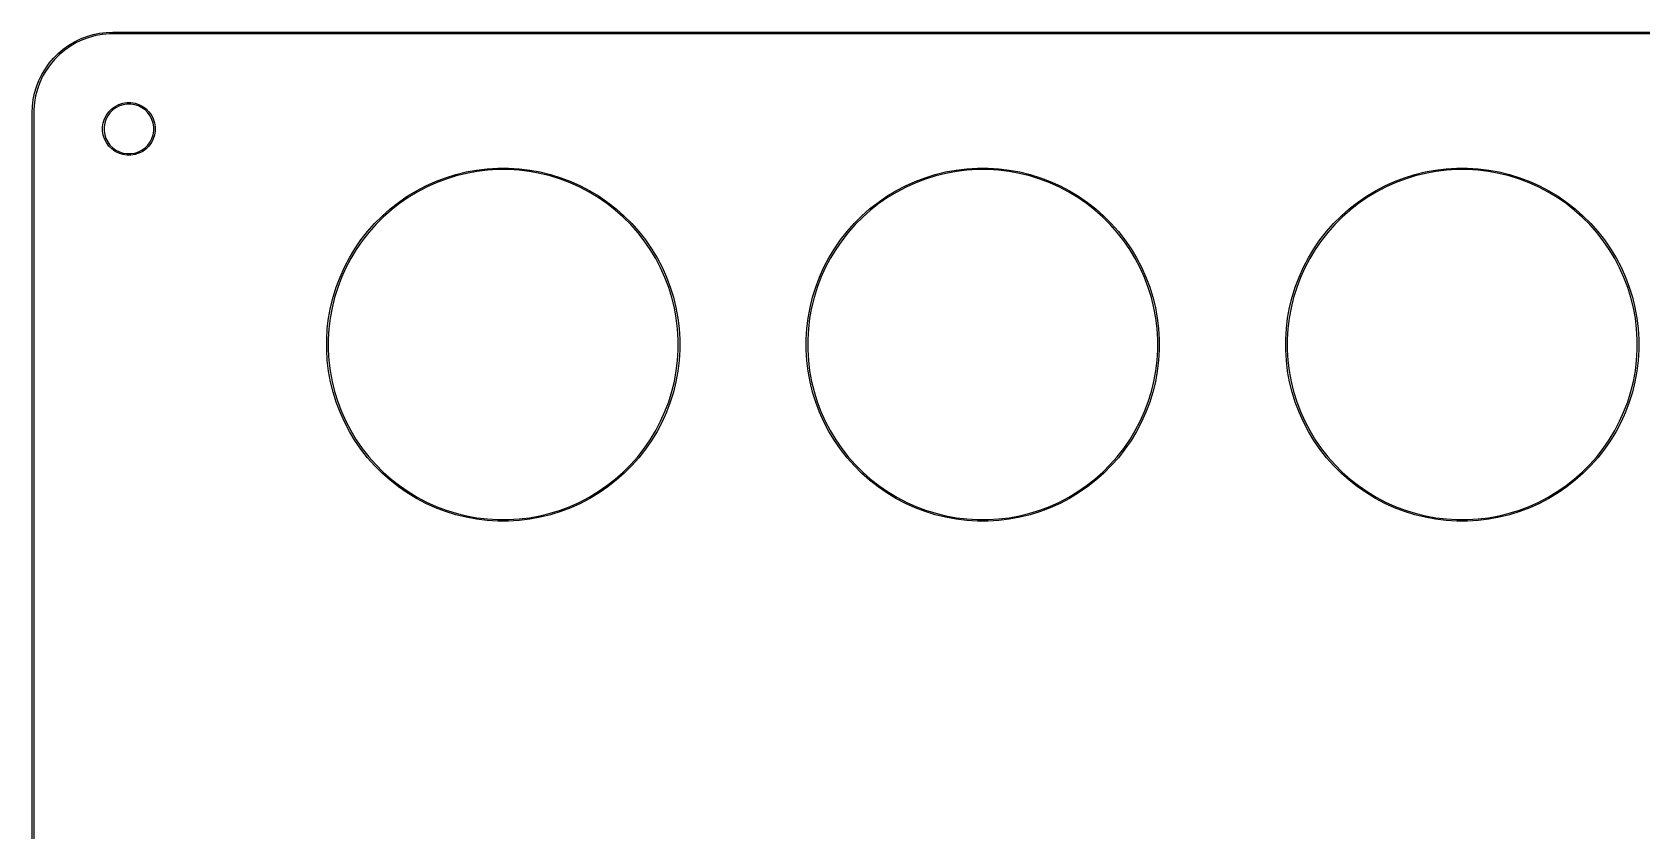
# Model space of a CAD drawing. Extents: x 50 to 347, y -240 to -30.
# Drawn here: x 49.9 to 150.7, y -79.9 to -29.9 of the extents above; entities that cross this region are included whole.
import ezdxf

# ---------------------------------------------------------------- set-up
doc = ezdxf.new("R2010")
doc.units = 0
doc.layers.add('BLACK', color=7, linetype='CONTINUOUS')

msp = doc.modelspace()

# ---------------------------------------------------------------- linework, layer by layer
at = {"layer": 'BLACK', "linetype": 'CONTINUOUS'}
for p, q in [((53.360268, -30.223623), (53.760298, -30.104529)), ((53.927603, -30.162731), (53.510088, -30.274603)), ((53.760298, -30.104529), (54.168797, -30.018875)), ((54.35328, -30.087672), (53.927603, -30.162731)), ((54.168797, -30.018875), (54.582974, -29.967248)), ((54.783878, -30.05), (54.35328, -30.087672)), ((54.582974, -29.967248), (55, -29.95)), ((55, -30.05), (54.783878, -30.05)), ((55, -29.95), (342, -29.95)), ((342, -30.05), (55, -30.05)), ((51.579728, -31.284594), (51.898226, -31.01484)), ((51.98376, -31.06916), (51.652642, -31.347)), ((51.898226, -31.01484), (52.237912, -30.772309)), ((52.337833, -30.821235), (51.98376, -31.06916)), ((52.237912, -30.772309), (52.596466, -30.558658)), ((52.712167, -30.605113), (52.337833, -30.821235)), ((52.596466, -30.558658), (52.971438, -30.375345)), ((53.103912, -30.422439), (52.712167, -30.605113)), ((52.971438, -30.375345), (53.360268, -30.223623)), ((53.510088, -30.274603), (53.103912, -30.422439)), ((50.772309, -32.237912), (51.01484, -31.898226)), ((51.06916, -31.98376), (50.821235, -32.337833)), ((51.01484, -31.898226), (51.284594, -31.579728)), ((51.347, -31.652642), (51.06916, -31.98376)), ((51.284594, -31.579728), (51.579728, -31.284594)), ((51.652642, -31.347), (51.347, -31.652642)), ((50.223623, -33.360268), (50.375345, -32.971438)), ((50.422439, -33.103912), (50.274603, -33.510088)), ((50.375345, -32.971438), (50.558658, -32.596466)), ((50.605113, -32.712167), (50.422439, -33.103912)), ((50.558658, -32.596466), (50.772309, -32.237912)), ((50.821235, -32.337833), (50.605113, -32.712167)), ((49.967248, -34.582974), (50.018875, -34.168797)), ((50.018875, -34.168797), (50.104529, -33.760298)), ((50.162731, -33.927603), (50.087672, -34.35328)), ((50.104529, -33.760298), (50.223623, -33.360268)), ((50.274603, -33.510088), (50.162731, -33.927603)), ((49.95, -35), (49.967248, -34.582974)), ((49.95, -235), (49.95, -35)), ((50.087672, -34.35328), (50.05, -34.783878)), ((50.05, -34.783878), (50.05, -35)), ((50.05, -35), (50.05, -235)), ((54.475599, -35.368572), (54.593144, -35.137877)), ((54.674321, -35.187623), (54.563559, -35.405006)), ((54.593144, -35.137877), (54.74533, -34.928411)), ((54.817726, -34.990243), (54.674321, -35.187623)), ((54.74533, -34.928411), (54.928411, -34.74533)), ((54.990243, -34.817726), (54.817726, -34.990243)), ((54.928411, -34.74533), (55.137877, -34.593144)), ((55.187623, -34.674321), (54.990243, -34.817726)), ((55.137877, -34.593144), (55.368572, -34.475599)), ((55.405006, -34.563559), (55.187623, -34.674321)), ((55.368572, -34.475599), (55.614815, -34.39559)), ((55.637041, -34.488166), (55.405006, -34.563559)), ((55.614815, -34.39559), (55.870542, -34.355086)), ((55.878012, -34.45), (55.637041, -34.488166)), ((55.870542, -34.355086), (56.129458, -34.355086)), ((56.121988, -34.45), (55.878012, -34.45)), ((56.362959, -34.488166), (56.121988, -34.45)), ((56.129458, -34.355086), (56.385185, -34.39559)), ((56.594994, -34.563559), (56.362959, -34.488166)), ((56.385185, -34.39559), (56.631428, -34.475599)), ((56.812377, -34.674321), (56.594994, -34.563559)), ((56.631428, -34.475599), (56.862123, -34.593144)), ((57.009757, -34.817726), (56.812377, -34.674321)), ((56.862123, -34.593144), (57.071589, -34.74533)), ((57.182274, -34.990243), (57.009757, -34.817726)), ((57.071589, -34.74533), (57.25467, -34.928411)), ((57.325679, -35.187623), (57.182274, -34.990243)), ((57.25467, -34.928411), (57.406856, -35.137877)), ((57.436441, -35.405006), (57.325679, -35.187623)), ((57.406856, -35.137877), (57.524401, -35.368572)), ((54.355086, -35.870542), (54.39559, -35.614815)), ((54.355086, -35.878012), (54.355086, -35.870542)), ((54.355086, -36.129458), (54.355086, -35.878012)), ((54.39559, -36.385185), (54.355086, -36.129458)), ((54.39559, -35.614815), (54.475599, -35.368572)), ((54.488166, -35.637041), (54.45, -35.878012)), ((54.45, -35.878012), (54.45, -36.121988)), ((54.45, -36.121988), (54.488166, -36.362959)), ((54.563559, -35.405006), (54.488166, -35.637041)), ((57.511834, -35.637041), (57.436441, -35.405006)), ((57.55, -35.878012), (57.511834, -35.637041)), ((57.511834, -36.362959), (57.55, -36.121988)), ((57.524401, -35.368572), (57.60441, -35.614815)), ((57.55, -36.121988), (57.55, -35.878012)), ((57.60441, -35.614815), (57.644914, -35.870542)), ((57.644914, -36.129458), (57.60441, -36.385185)), ((57.644914, -35.870542), (57.644914, -36.129458)), ((54.475599, -36.631428), (54.39559, -36.385185)), ((54.593144, -36.862123), (54.475599, -36.631428)), ((54.488166, -36.362959), (54.563559, -36.594994)), ((54.563559, -36.594994), (54.674321, -36.812377)), ((54.74533, -37.071589), (54.593144, -36.862123)), ((54.674321, -36.812377), (54.817726, -37.009757)), ((54.928411, -37.25467), (54.74533, -37.071589)), ((54.817726, -37.009757), (54.990243, -37.182274)), ((55.137877, -37.406856), (54.928411, -37.25467)), ((54.990243, -37.182274), (55.187623, -37.325679)), ((56.812377, -37.325679), (57.009757, -37.182274)), ((57.071589, -37.25467), (56.862123, -37.406856)), ((57.009757, -37.182274), (57.182274, -37.009757)), ((57.25467, -37.071589), (57.071589, -37.25467)), ((57.182274, -37.009757), (57.325679, -36.812377)), ((57.406856, -36.862123), (57.25467, -37.071589)), ((57.325679, -36.812377), (57.436441, -36.594994)), ((57.524401, -36.631428), (57.406856, -36.862123)), ((57.436441, -36.594994), (57.511834, -36.362959)), ((57.60441, -36.385185), (57.524401, -36.631428)), ((55.368572, -37.524401), (55.137877, -37.406856)), ((55.187623, -37.325679), (55.405006, -37.436441)), ((55.614815, -37.60441), (55.368572, -37.524401)), ((55.405006, -37.436441), (55.637041, -37.511834)), ((55.870542, -37.644914), (55.614815, -37.60441)), ((55.637041, -37.511834), (55.878012, -37.55)), ((56.129458, -37.644914), (55.870542, -37.644914)), ((55.878012, -37.55), (56.121988, -37.55)), ((56.121988, -37.55), (56.362959, -37.511834)), ((56.385185, -37.60441), (56.129458, -37.644914)), ((56.362959, -37.511834), (56.594994, -37.436441)), ((56.631428, -37.524401), (56.385185, -37.60441)), ((56.594994, -37.436441), (56.812377, -37.325679)), ((56.862123, -37.406856), (56.631428, -37.524401)), ((75.190814, -39.290597), (75.814925, -39.053903)), ((75.845915, -39.143708), (75.22717, -39.378368)), ((75.814925, -39.053903), (76.452189, -38.855324)), ((76.4777, -38.946836), (75.845915, -39.143708)), ((76.452189, -38.855324), (77.10028, -38.695584)), ((77.120219, -38.78847), (76.4777, -38.946836)), ((77.10028, -38.695584), (77.756833, -38.575266)), ((77.771128, -38.669186), (77.120219, -38.78847)), ((77.756833, -38.575266), (78.419453, -38.494809)), ((78.428051, -38.589421), (77.771128, -38.669186)), ((78.419453, -38.494809), (79.085723, -38.454507)), ((79.088592, -38.549466), (78.428051, -38.589421)), ((79.085723, -38.454507), (79.753209, -38.454507)), ((79.75034, -38.549466), (79.088592, -38.549466)), ((80.410881, -38.589421), (79.75034, -38.549466)), ((79.753209, -38.454507), (80.419479, -38.494809)), ((81.067804, -38.669186), (80.410881, -38.589421)), ((80.419479, -38.494809), (81.082099, -38.575266)), ((81.718713, -38.78847), (81.067804, -38.669186)), ((81.082099, -38.575266), (81.738652, -38.695584)), ((82.361232, -38.946836), (81.718713, -38.78847)), ((81.738652, -38.695584), (82.386743, -38.855324)), ((82.993017, -39.143708), (82.361232, -38.946836)), ((82.386743, -38.855324), (83.024007, -39.053903)), ((83.611762, -39.378368), (82.993017, -39.143708)), ((83.024007, -39.053903), (83.648118, -39.290597)), ((105.190814, -39.290597), (105.814925, -39.053903)), ((105.845915, -39.143708), (105.22717, -39.378368)), ((105.814925, -39.053903), (106.452189, -38.855324)), ((106.4777, -38.946836), (105.845915, -39.143708)), ((106.452189, -38.855324), (107.10028, -38.695584)), ((107.120219, -38.78847), (106.4777, -38.946836)), ((107.10028, -38.695584), (107.756833, -38.575266)), ((107.771128, -38.669186), (107.120219, -38.78847)), ((107.756833, -38.575266), (108.419453, -38.494809)), ((108.428051, -38.589421), (107.771128, -38.669186)), ((108.419453, -38.494809), (109.085723, -38.454507)), ((109.088592, -38.549466), (108.428051, -38.589421)), ((109.085723, -38.454507), (109.753209, -38.454507)), ((109.75034, -38.549466), (109.088592, -38.549466)), ((110.410881, -38.589421), (109.75034, -38.549466)), ((109.753209, -38.454507), (110.419479, -38.494809)), ((111.067804, -38.669186), (110.410881, -38.589421)), ((110.419479, -38.494809), (111.082099, -38.575266)), ((111.718713, -38.78847), (111.067804, -38.669186)), ((111.082099, -38.575266), (111.738652, -38.695584)), ((112.361232, -38.946836), (111.718713, -38.78847)), ((111.738652, -38.695584), (112.386743, -38.855324)), ((112.993017, -39.143708), (112.361232, -38.946836)), ((112.386743, -38.855324), (113.024007, -39.053903)), ((113.611762, -39.378368), (112.993017, -39.143708)), ((113.024007, -39.053903), (113.648118, -39.290597)), ((135.190814, -39.290597), (135.814925, -39.053903)), ((135.845915, -39.143708), (135.22717, -39.378368)), ((135.814925, -39.053903), (136.452189, -38.855324)), ((136.4777, -38.946836), (135.845915, -39.143708)), ((136.452189, -38.855324), (137.10028, -38.695584)), ((137.120219, -38.78847), (136.4777, -38.946836)), ((137.10028, -38.695584), (137.756833, -38.575266)), ((137.771128, -38.669186), (137.120219, -38.78847)), ((137.756833, -38.575266), (138.419453, -38.494809)), ((138.428051, -38.589421), (137.771128, -38.669186)), ((138.419453, -38.494809), (139.085723, -38.454507)), ((139.088592, -38.549466), (138.428051, -38.589421)), ((139.085723, -38.454507), (139.753209, -38.454507)), ((139.75034, -38.549466), (139.088592, -38.549466)), ((140.410881, -38.589421), (139.75034, -38.549466)), ((139.753209, -38.454507), (140.419479, -38.494809)), ((141.067804, -38.669186), (140.410881, -38.589421)), ((140.419479, -38.494809), (141.082099, -38.575266)), ((141.718713, -38.78847), (141.067804, -38.669186)), ((141.082099, -38.575266), (141.738652, -38.695584)), ((142.361232, -38.946836), (141.718713, -38.78847)), ((141.738652, -38.695584), (142.386743, -38.855324)), ((142.993017, -39.143708), (142.361232, -38.946836)), ((142.386743, -38.855324), (143.024007, -39.053903)), ((143.611762, -39.378368), (142.993017, -39.143708)), ((143.024007, -39.053903), (143.648118, -39.290597)), ((72.870549, -40.599231), (73.41988, -40.220055)), ((73.41988, -40.220055), (73.991103, -39.874739)), ((74.037773, -39.957487), (73.471461, -40.299835)), ((73.991103, -39.874739), (74.582133, -39.564542)), ((74.623722, -39.649958), (74.037773, -39.957487)), ((74.582133, -39.564542), (75.190814, -39.290597)), ((75.22717, -39.378368), (74.623722, -39.649958)), ((84.21521, -39.649958), (83.611762, -39.378368)), ((83.648118, -39.290597), (84.256799, -39.564542)), ((84.801159, -39.957487), (84.21521, -39.649958)), ((84.256799, -39.564542), (84.847829, -39.874739)), ((85.367471, -40.299835), (84.801159, -39.957487)), ((84.847829, -39.874739), (85.419052, -40.220055)), ((85.419052, -40.220055), (85.968383, -40.599231)), ((102.870549, -40.599231), (103.41988, -40.220055)), ((103.41988, -40.220055), (103.991103, -39.874739)), ((104.037773, -39.957487), (103.471461, -40.299835)), ((103.991103, -39.874739), (104.582133, -39.564542)), ((104.623722, -39.649958), (104.037773, -39.957487)), ((104.582133, -39.564542), (105.190814, -39.290597)), ((105.22717, -39.378368), (104.623722, -39.649958)), ((114.21521, -39.649958), (113.611762, -39.378368)), ((113.648118, -39.290597), (114.256799, -39.564542)), ((114.801159, -39.957487), (114.21521, -39.649958)), ((114.256799, -39.564542), (114.847829, -39.874739)), ((115.367471, -40.299835), (114.801159, -39.957487)), ((114.847829, -39.874739), (115.419052, -40.220055)), ((115.419052, -40.220055), (115.968383, -40.599231)), ((132.870549, -40.599231), (133.41988, -40.220055)), ((133.41988, -40.220055), (133.991103, -39.874739)), ((134.037773, -39.957487), (133.471461, -40.299835)), ((133.991103, -39.874739), (134.582133, -39.564542)), ((134.623722, -39.649958), (134.037773, -39.957487)), ((134.582133, -39.564542), (135.190814, -39.290597)), ((135.22717, -39.378368), (134.623722, -39.649958)), ((144.21521, -39.649958), (143.611762, -39.378368)), ((143.648118, -39.290597), (144.256799, -39.564542)), ((144.801159, -39.957487), (144.21521, -39.649958)), ((144.256799, -39.564542), (144.847829, -39.874739)), ((145.367471, -40.299835), (144.801159, -39.957487)), ((144.847829, -39.874739), (145.419052, -40.220055)), ((145.419052, -40.220055), (145.968383, -40.599231)), ((71.845493, -41.453508), (72.345114, -41.010883)), ((72.405936, -41.083863), (71.91061, -41.522683)), ((72.345114, -41.010883), (72.870549, -40.599231)), ((72.926853, -40.67575), (72.405936, -41.083863)), ((73.471461, -40.299835), (72.926853, -40.67575)), ((85.912079, -40.67575), (85.367471, -40.299835)), ((86.432996, -41.083863), (85.912079, -40.67575)), ((85.968383, -40.599231), (86.493818, -41.010883)), ((86.928322, -41.522683), (86.432996, -41.083863)), ((86.493818, -41.010883), (86.993439, -41.453508)), ((101.845493, -41.453508), (102.345114, -41.010883)), ((102.405936, -41.083863), (101.91061, -41.522683)), ((102.345114, -41.010883), (102.870549, -40.599231)), ((102.926853, -40.67575), (102.405936, -41.083863)), ((103.471461, -40.299835), (102.926853, -40.67575)), ((115.912079, -40.67575), (115.367471, -40.299835)), ((116.432996, -41.083863), (115.912079, -40.67575)), ((115.968383, -40.599231), (116.493818, -41.010883)), ((116.928322, -41.522683), (116.432996, -41.083863)), ((116.493818, -41.010883), (116.993439, -41.453508)), ((131.845493, -41.453508), (132.345114, -41.010883)), ((132.405936, -41.083863), (131.91061, -41.522683)), ((132.345114, -41.010883), (132.870549, -40.599231)), ((132.926853, -40.67575), (132.405936, -41.083863)), ((133.471461, -40.299835), (132.926853, -40.67575)), ((145.912079, -40.67575), (145.367471, -40.299835)), ((146.432996, -41.083863), (145.912079, -40.67575)), ((145.968383, -40.599231), (146.493818, -41.010883)), ((146.928322, -41.522683), (146.432996, -41.083863)), ((146.493818, -41.010883), (146.993439, -41.453508)), ((70.930883, -42.425114), (71.373508, -41.925493)), ((71.442683, -41.99061), (71.003863, -42.485936)), ((71.373508, -41.925493), (71.845493, -41.453508)), ((71.91061, -41.522683), (71.442683, -41.99061)), ((87.396249, -41.99061), (86.928322, -41.522683)), ((86.993439, -41.453508), (87.465424, -41.925493)), ((87.835069, -42.485936), (87.396249, -41.99061)), ((87.465424, -41.925493), (87.908049, -42.425114)), ((100.930883, -42.425114), (101.373508, -41.925493)), ((101.442683, -41.99061), (101.003863, -42.485936)), ((101.373508, -41.925493), (101.845493, -41.453508)), ((101.91061, -41.522683), (101.442683, -41.99061)), ((117.396249, -41.99061), (116.928322, -41.522683)), ((116.993439, -41.453508), (117.465424, -41.925493)), ((117.835069, -42.485936), (117.396249, -41.99061)), ((117.465424, -41.925493), (117.908049, -42.425114)), ((130.930883, -42.425114), (131.373508, -41.925493)), ((131.442683, -41.99061), (131.003863, -42.485936)), ((131.373508, -41.925493), (131.845493, -41.453508)), ((131.91061, -41.522683), (131.442683, -41.99061)), ((147.396249, -41.99061), (146.928322, -41.522683)), ((146.993439, -41.453508), (147.465424, -41.925493)), ((147.835069, -42.485936), (147.396249, -41.99061)), ((147.465424, -41.925493), (147.908049, -42.425114)), ((70.140055, -43.49988), (70.519231, -42.950549)), ((70.59575, -43.006853), (70.219835, -43.551461)), ((70.519231, -42.950549), (70.930883, -42.425114)), ((71.003863, -42.485936), (70.59575, -43.006853)), ((88.243182, -43.006853), (87.835069, -42.485936)), ((87.908049, -42.425114), (88.319701, -42.950549)), ((88.619097, -43.551461), (88.243182, -43.006853)), ((88.319701, -42.950549), (88.698877, -43.49988)), ((100.140055, -43.49988), (100.519231, -42.950549)), ((100.59575, -43.006853), (100.219835, -43.551461)), ((100.519231, -42.950549), (100.930883, -42.425114)), ((101.003863, -42.485936), (100.59575, -43.006853)), ((118.243182, -43.006853), (117.835069, -42.485936)), ((117.908049, -42.425114), (118.319701, -42.950549)), ((118.619097, -43.551461), (118.243182, -43.006853)), ((118.319701, -42.950549), (118.698877, -43.49988)), ((130.140055, -43.49988), (130.519231, -42.950549)), ((130.59575, -43.006853), (130.219835, -43.551461)), ((130.519231, -42.950549), (130.930883, -42.425114)), ((131.003863, -42.485936), (130.59575, -43.006853)), ((148.243182, -43.006853), (147.835069, -42.485936)), ((147.908049, -42.425114), (148.319701, -42.950549)), ((148.619097, -43.551461), (148.243182, -43.006853)), ((148.319701, -42.950549), (148.698877, -43.49988)), ((69.484542, -44.662133), (69.794739, -44.071103)), ((69.877487, -44.117773), (69.569958, -44.703722)), ((69.794739, -44.071103), (70.140055, -43.49988)), ((70.219835, -43.551461), (69.877487, -44.117773)), ((88.961445, -44.117773), (88.619097, -43.551461)), ((88.698877, -43.49988), (89.044193, -44.071103)), ((89.268974, -44.703722), (88.961445, -44.117773)), ((89.044193, -44.071103), (89.35439, -44.662133)), ((99.484542, -44.662133), (99.794739, -44.071103)), ((99.877487, -44.117773), (99.569958, -44.703722)), ((99.794739, -44.071103), (100.140055, -43.49988)), ((100.219835, -43.551461), (99.877487, -44.117773)), ((118.961445, -44.117773), (118.619097, -43.551461)), ((118.698877, -43.49988), (119.044193, -44.071103)), ((119.268974, -44.703722), (118.961445, -44.117773)), ((119.044193, -44.071103), (119.35439, -44.662133)), ((129.484542, -44.662133), (129.794739, -44.071103)), ((129.877487, -44.117773), (129.569958, -44.703722)), ((129.794739, -44.071103), (130.140055, -43.49988)), ((130.219835, -43.551461), (129.877487, -44.117773)), ((148.961445, -44.117773), (148.619097, -43.551461)), ((148.698877, -43.49988), (149.044193, -44.071103)), ((149.268974, -44.703722), (148.961445, -44.117773)), ((149.044193, -44.071103), (149.35439, -44.662133)), ((68.973903, -45.894925), (69.210597, -45.270814)), ((69.298368, -45.30717), (69.063708, -45.925915)), ((69.210597, -45.270814), (69.484542, -44.662133)), ((69.569958, -44.703722), (69.298368, -45.30717)), ((89.540564, -45.30717), (89.268974, -44.703722)), ((89.35439, -44.662133), (89.628335, -45.270814)), ((89.775224, -45.925915), (89.540564, -45.30717)), ((89.628335, -45.270814), (89.865029, -45.894925)), ((98.973903, -45.894925), (99.210597, -45.270814)), ((99.298368, -45.30717), (99.063708, -45.925915)), ((99.210597, -45.270814), (99.484542, -44.662133)), ((99.569958, -44.703722), (99.298368, -45.30717)), ((119.540564, -45.30717), (119.268974, -44.703722)), ((119.35439, -44.662133), (119.628335, -45.270814)), ((119.775224, -45.925915), (119.540564, -45.30717)), ((119.628335, -45.270814), (119.865029, -45.894925)), ((128.973903, -45.894925), (129.210597, -45.270814)), ((129.298368, -45.30717), (129.063708, -45.925915)), ((129.210597, -45.270814), (129.484542, -44.662133)), ((129.569958, -44.703722), (129.298368, -45.30717)), ((149.540564, -45.30717), (149.268974, -44.703722)), ((149.35439, -44.662133), (149.628335, -45.270814)), ((149.775224, -45.925915), (149.540564, -45.30717)), ((149.628335, -45.270814), (149.865029, -45.894925)), ((68.775324, -46.532189), (68.973903, -45.894925)), ((69.063708, -45.925915), (68.866836, -46.5577)), ((89.972096, -46.5577), (89.775224, -45.925915)), ((89.865029, -45.894925), (90.063608, -46.532189)), ((98.775324, -46.532189), (98.973903, -45.894925)), ((99.063708, -45.925915), (98.866836, -46.5577)), ((119.972096, -46.5577), (119.775224, -45.925915)), ((119.865029, -45.894925), (120.063608, -46.532189)), ((128.775324, -46.532189), (128.973903, -45.894925)), ((129.063708, -45.925915), (128.866836, -46.5577)), ((149.972096, -46.5577), (149.775224, -45.925915)), ((149.865029, -45.894925), (150.063608, -46.532189)), ((68.495266, -47.836833), (68.615584, -47.18028)), ((68.70847, -47.200219), (68.589186, -47.851128)), ((68.615584, -47.18028), (68.775324, -46.532189)), ((68.866836, -46.5577), (68.70847, -47.200219)), ((90.130462, -47.200219), (89.972096, -46.5577)), ((90.063608, -46.532189), (90.223348, -47.18028)), ((90.249746, -47.851128), (90.130462, -47.200219)), ((90.223348, -47.18028), (90.343666, -47.836833)), ((98.495266, -47.836833), (98.615584, -47.18028)), ((98.70847, -47.200219), (98.589186, -47.851128)), ((98.615584, -47.18028), (98.775324, -46.532189)), ((98.866836, -46.5577), (98.70847, -47.200219)), ((120.130462, -47.200219), (119.972096, -46.5577)), ((120.063608, -46.532189), (120.223348, -47.18028)), ((120.249746, -47.851128), (120.130462, -47.200219)), ((120.223348, -47.18028), (120.343666, -47.836833)), ((128.495266, -47.836833), (128.615584, -47.18028)), ((128.70847, -47.200219), (128.589186, -47.851128)), ((128.615584, -47.18028), (128.775324, -46.532189)), ((128.866836, -46.5577), (128.70847, -47.200219)), ((150.130462, -47.200219), (149.972096, -46.5577)), ((150.063608, -46.532189), (150.223348, -47.18028)), ((150.249746, -47.851128), (150.130462, -47.200219)), ((150.223348, -47.18028), (150.343666, -47.836833)), ((68.414809, -48.499453), (68.495266, -47.836833)), ((68.589186, -47.851128), (68.509421, -48.508051)), ((90.329511, -48.508051), (90.249746, -47.851128)), ((90.343666, -47.836833), (90.424123, -48.499453)), ((98.414809, -48.499453), (98.495266, -47.836833)), ((98.589186, -47.851128), (98.509421, -48.508051)), ((120.329511, -48.508051), (120.249746, -47.851128)), ((120.343666, -47.836833), (120.424123, -48.499453)), ((128.414809, -48.499453), (128.495266, -47.836833)), ((128.589186, -47.851128), (128.509421, -48.508051)), ((150.329511, -48.508051), (150.249746, -47.851128)), ((150.343666, -47.836833), (150.424123, -48.499453)), ((68.374507, -49.165723), (68.414809, -48.499453)), ((68.374507, -49.168592), (68.374507, -49.165723)), ((68.374507, -49.833209), (68.374507, -49.168592)), ((68.509421, -48.508051), (68.469466, -49.168592)), ((68.469466, -49.168592), (68.469466, -49.83034)), ((90.369466, -49.168592), (90.329511, -48.508051)), ((90.369466, -49.83034), (90.369466, -49.168592)), ((90.424123, -48.499453), (90.464425, -49.165723)), ((90.464425, -49.165723), (90.464425, -49.833209)), ((98.374507, -49.165723), (98.414809, -48.499453)), ((98.374507, -49.168592), (98.374507, -49.165723)), ((98.374507, -49.833209), (98.374507, -49.168592)), ((98.509421, -48.508051), (98.469466, -49.168592)), ((98.469466, -49.168592), (98.469466, -49.83034)), ((120.369466, -49.168592), (120.329511, -48.508051)), ((120.369466, -49.83034), (120.369466, -49.168592)), ((120.424123, -48.499453), (120.464425, -49.165723)), ((120.464425, -49.165723), (120.464425, -49.833209)), ((128.374507, -49.165723), (128.414809, -48.499453)), ((128.374507, -49.168592), (128.374507, -49.165723)), ((128.374507, -49.833209), (128.374507, -49.168592)), ((128.509421, -48.508051), (128.469466, -49.168592)), ((128.469466, -49.168592), (128.469466, -49.83034)), ((150.369466, -49.168592), (150.329511, -48.508051)), ((150.369466, -49.83034), (150.369466, -49.168592)), ((150.424123, -48.499453), (150.464425, -49.165723)), ((150.464425, -49.165723), (150.464425, -49.833209)), ((68.414809, -50.499479), (68.374507, -49.833209)), ((68.469466, -49.83034), (68.509421, -50.490881)), ((90.329511, -50.490881), (90.369466, -49.83034)), ((90.464425, -49.833209), (90.424123, -50.499479)), ((98.414809, -50.499479), (98.374507, -49.833209)), ((98.469466, -49.83034), (98.509421, -50.490881)), ((120.329511, -50.490881), (120.369466, -49.83034)), ((120.464425, -49.833209), (120.424123, -50.499479)), ((128.414809, -50.499479), (128.374507, -49.833209)), ((128.469466, -49.83034), (128.509421, -50.490881)), ((150.329511, -50.490881), (150.369466, -49.83034)), ((150.464425, -49.833209), (150.424123, -50.499479)), ((68.495266, -51.162099), (68.414809, -50.499479)), ((68.615584, -51.818652), (68.495266, -51.162099)), ((68.509421, -50.490881), (68.589186, -51.147804)), ((68.589186, -51.147804), (68.70847, -51.798713)), ((90.130462, -51.798713), (90.249746, -51.147804)), ((90.343666, -51.162099), (90.223348, -51.818652)), ((90.249746, -51.147804), (90.329511, -50.490881)), ((90.424123, -50.499479), (90.343666, -51.162099)), ((98.495266, -51.162099), (98.414809, -50.499479)), ((98.615584, -51.818652), (98.495266, -51.162099)), ((98.509421, -50.490881), (98.589186, -51.147804)), ((98.589186, -51.147804), (98.70847, -51.798713)), ((120.130462, -51.798713), (120.249746, -51.147804)), ((120.343666, -51.162099), (120.223348, -51.818652)), ((120.249746, -51.147804), (120.329511, -50.490881)), ((120.424123, -50.499479), (120.343666, -51.162099)), ((128.495266, -51.162099), (128.414809, -50.499479)), ((128.615584, -51.818652), (128.495266, -51.162099)), ((128.509421, -50.490881), (128.589186, -51.147804)), ((128.589186, -51.147804), (128.70847, -51.798713)), ((150.130462, -51.798713), (150.249746, -51.147804)), ((150.343666, -51.162099), (150.223348, -51.818652)), ((150.249746, -51.147804), (150.329511, -50.490881)), ((150.424123, -50.499479), (150.343666, -51.162099)), ((68.775324, -52.466743), (68.615584, -51.818652)), ((68.70847, -51.798713), (68.866836, -52.441232)), ((89.972096, -52.441232), (90.130462, -51.798713)), ((90.223348, -51.818652), (90.063608, -52.466743)), ((98.775324, -52.466743), (98.615584, -51.818652)), ((98.70847, -51.798713), (98.866836, -52.441232)), ((119.972096, -52.441232), (120.130462, -51.798713)), ((120.223348, -51.818652), (120.063608, -52.466743)), ((128.775324, -52.466743), (128.615584, -51.818652)), ((128.70847, -51.798713), (128.866836, -52.441232)), ((149.972096, -52.441232), (150.130462, -51.798713)), ((150.223348, -51.818652), (150.063608, -52.466743)), ((68.973903, -53.104007), (68.775324, -52.466743)), ((68.866836, -52.441232), (69.063708, -53.073017)), ((69.210597, -53.728118), (68.973903, -53.104007)), ((69.063708, -53.073017), (69.298368, -53.691762)), ((89.540564, -53.691762), (89.775224, -53.073017)), ((89.865029, -53.104007), (89.628335, -53.728118)), ((89.775224, -53.073017), (89.972096, -52.441232)), ((90.063608, -52.466743), (89.865029, -53.104007)), ((98.973903, -53.104007), (98.775324, -52.466743)), ((98.866836, -52.441232), (99.063708, -53.073017)), ((99.210597, -53.728118), (98.973903, -53.104007)), ((99.063708, -53.073017), (99.298368, -53.691762)), ((119.540564, -53.691762), (119.775224, -53.073017)), ((119.865029, -53.104007), (119.628335, -53.728118)), ((119.775224, -53.073017), (119.972096, -52.441232)), ((120.063608, -52.466743), (119.865029, -53.104007)), ((128.973903, -53.104007), (128.775324, -52.466743)), ((128.866836, -52.441232), (129.063708, -53.073017)), ((129.210597, -53.728118), (128.973903, -53.104007)), ((129.063708, -53.073017), (129.298368, -53.691762)), ((149.540564, -53.691762), (149.775224, -53.073017)), ((149.865029, -53.104007), (149.628335, -53.728118)), ((149.775224, -53.073017), (149.972096, -52.441232)), ((150.063608, -52.466743), (149.865029, -53.104007)), ((69.484542, -54.336799), (69.210597, -53.728118)), ((69.298368, -53.691762), (69.569958, -54.29521)), ((69.794739, -54.927829), (69.484542, -54.336799)), ((69.569958, -54.29521), (69.877487, -54.881159)), ((88.961445, -54.881159), (89.268974, -54.29521)), ((89.35439, -54.336799), (89.044193, -54.927829)), ((89.268974, -54.29521), (89.540564, -53.691762)), ((89.628335, -53.728118), (89.35439, -54.336799)), ((99.484542, -54.336799), (99.210597, -53.728118)), ((99.298368, -53.691762), (99.569958, -54.29521)), ((99.794739, -54.927829), (99.484542, -54.336799)), ((99.569958, -54.29521), (99.877487, -54.881159)), ((118.961445, -54.881159), (119.268974, -54.29521)), ((119.35439, -54.336799), (119.044193, -54.927829)), ((119.268974, -54.29521), (119.540564, -53.691762)), ((119.628335, -53.728118), (119.35439, -54.336799)), ((129.484542, -54.336799), (129.210597, -53.728118)), ((129.298368, -53.691762), (129.569958, -54.29521)), ((129.794739, -54.927829), (129.484542, -54.336799)), ((129.569958, -54.29521), (129.877487, -54.881159)), ((148.961445, -54.881159), (149.268974, -54.29521)), ((149.35439, -54.336799), (149.044193, -54.927829)), ((149.268974, -54.29521), (149.540564, -53.691762)), ((149.628335, -53.728118), (149.35439, -54.336799)), ((70.140055, -55.499052), (69.794739, -54.927829)), ((69.877487, -54.881159), (70.219835, -55.447471)), ((88.619097, -55.447471), (88.961445, -54.881159)), ((89.044193, -54.927829), (88.698877, -55.499052)), ((100.140055, -55.499052), (99.794739, -54.927829)), ((99.877487, -54.881159), (100.219835, -55.447471)), ((118.619097, -55.447471), (118.961445, -54.881159)), ((119.044193, -54.927829), (118.698877, -55.499052)), ((130.140055, -55.499052), (129.794739, -54.927829)), ((129.877487, -54.881159), (130.219835, -55.447471)), ((148.619097, -55.447471), (148.961445, -54.881159)), ((149.044193, -54.927829), (148.698877, -55.499052)), ((70.519231, -56.048383), (70.140055, -55.499052)), ((70.219835, -55.447471), (70.59575, -55.992079)), ((70.930883, -56.573818), (70.519231, -56.048383)), ((70.59575, -55.992079), (71.003863, -56.512996)), ((87.835069, -56.512996), (88.243182, -55.992079)), ((88.319701, -56.048383), (87.908049, -56.573818)), ((88.243182, -55.992079), (88.619097, -55.447471)), ((88.698877, -55.499052), (88.319701, -56.048383)), ((100.519231, -56.048383), (100.140055, -55.499052)), ((100.219835, -55.447471), (100.59575, -55.992079)), ((100.930883, -56.573818), (100.519231, -56.048383)), ((100.59575, -55.992079), (101.003863, -56.512996)), ((117.835069, -56.512996), (118.243182, -55.992079)), ((118.319701, -56.048383), (117.908049, -56.573818)), ((118.243182, -55.992079), (118.619097, -55.447471)), ((118.698877, -55.499052), (118.319701, -56.048383)), ((130.519231, -56.048383), (130.140055, -55.499052)), ((130.219835, -55.447471), (130.59575, -55.992079)), ((130.930883, -56.573818), (130.519231, -56.048383)), ((130.59575, -55.992079), (131.003863, -56.512996)), ((147.835069, -56.512996), (148.243182, -55.992079)), ((148.319701, -56.048383), (147.908049, -56.573818)), ((148.243182, -55.992079), (148.619097, -55.447471)), ((148.698877, -55.499052), (148.319701, -56.048383)), ((71.373508, -57.073439), (70.930883, -56.573818)), ((71.003863, -56.512996), (71.442683, -57.008322)), ((71.845493, -57.545424), (71.373508, -57.073439)), ((71.442683, -57.008322), (71.91061, -57.476249)), ((86.928322, -57.476249), (87.396249, -57.008322)), ((87.465424, -57.073439), (86.993439, -57.545424)), ((87.396249, -57.008322), (87.835069, -56.512996)), ((87.908049, -56.573818), (87.465424, -57.073439)), ((101.373508, -57.073439), (100.930883, -56.573818)), ((101.003863, -56.512996), (101.442683, -57.008322)), ((101.845493, -57.545424), (101.373508, -57.073439)), ((101.442683, -57.008322), (101.91061, -57.476249)), ((116.928322, -57.476249), (117.396249, -57.008322)), ((117.465424, -57.073439), (116.993439, -57.545424)), ((117.396249, -57.008322), (117.835069, -56.512996)), ((117.908049, -56.573818), (117.465424, -57.073439)), ((131.373508, -57.073439), (130.930883, -56.573818)), ((131.003863, -56.512996), (131.442683, -57.008322)), ((131.845493, -57.545424), (131.373508, -57.073439)), ((131.442683, -57.008322), (131.91061, -57.476249)), ((146.928322, -57.476249), (147.396249, -57.008322)), ((147.465424, -57.073439), (146.993439, -57.545424)), ((147.396249, -57.008322), (147.835069, -56.512996)), ((147.908049, -56.573818), (147.465424, -57.073439)), ((72.345114, -57.988049), (71.845493, -57.545424)), ((71.91061, -57.476249), (72.405936, -57.915069)), ((72.870549, -58.399701), (72.345114, -57.988049)), ((72.405936, -57.915069), (72.926853, -58.323182)), ((73.41988, -58.778877), (72.870549, -58.399701)), ((72.926853, -58.323182), (73.471461, -58.699097)), ((85.367471, -58.699097), (85.912079, -58.323182)), ((85.968383, -58.399701), (85.419052, -58.778877)), ((85.912079, -58.323182), (86.432996, -57.915069)), ((86.493818, -57.988049), (85.968383, -58.399701)), ((86.432996, -57.915069), (86.928322, -57.476249)), ((86.993439, -57.545424), (86.493818, -57.988049)), ((102.345114, -57.988049), (101.845493, -57.545424)), ((101.91061, -57.476249), (102.405936, -57.915069)), ((102.870549, -58.399701), (102.345114, -57.988049)), ((102.405936, -57.915069), (102.926853, -58.323182)), ((103.41988, -58.778877), (102.870549, -58.399701)), ((102.926853, -58.323182), (103.471461, -58.699097)), ((115.367471, -58.699097), (115.912079, -58.323182)), ((115.968383, -58.399701), (115.419052, -58.778877)), ((115.912079, -58.323182), (116.432996, -57.915069)), ((116.493818, -57.988049), (115.968383, -58.399701)), ((116.432996, -57.915069), (116.928322, -57.476249)), ((116.993439, -57.545424), (116.493818, -57.988049)), ((132.345114, -57.988049), (131.845493, -57.545424)), ((131.91061, -57.476249), (132.405936, -57.915069)), ((132.870549, -58.399701), (132.345114, -57.988049)), ((132.405936, -57.915069), (132.926853, -58.323182)), ((133.41988, -58.778877), (132.870549, -58.399701)), ((132.926853, -58.323182), (133.471461, -58.699097)), ((145.367471, -58.699097), (145.912079, -58.323182)), ((145.968383, -58.399701), (145.419052, -58.778877)), ((145.912079, -58.323182), (146.432996, -57.915069)), ((146.493818, -57.988049), (145.968383, -58.399701)), ((146.432996, -57.915069), (146.928322, -57.476249)), ((146.993439, -57.545424), (146.493818, -57.988049)), ((73.991103, -59.124193), (73.41988, -58.778877)), ((73.471461, -58.699097), (74.037773, -59.041445)), ((74.582133, -59.43439), (73.991103, -59.124193)), ((74.037773, -59.041445), (74.623722, -59.348974)), ((74.623722, -59.348974), (75.22717, -59.620564)), ((83.611762, -59.620564), (84.21521, -59.348974)), ((84.21521, -59.348974), (84.801159, -59.041445)), ((84.847829, -59.124193), (84.256799, -59.43439)), ((84.801159, -59.041445), (85.367471, -58.699097)), ((85.419052, -58.778877), (84.847829, -59.124193)), ((103.991103, -59.124193), (103.41988, -58.778877)), ((103.471461, -58.699097), (104.037773, -59.041445)), ((104.582133, -59.43439), (103.991103, -59.124193)), ((104.037773, -59.041445), (104.623722, -59.348974)), ((104.623722, -59.348974), (105.22717, -59.620564)), ((113.611762, -59.620564), (114.21521, -59.348974)), ((114.21521, -59.348974), (114.801159, -59.041445)), ((114.847829, -59.124193), (114.256799, -59.43439)), ((114.801159, -59.041445), (115.367471, -58.699097)), ((115.419052, -58.778877), (114.847829, -59.124193)), ((133.991103, -59.124193), (133.41988, -58.778877)), ((133.471461, -58.699097), (134.037773, -59.041445)), ((134.582133, -59.43439), (133.991103, -59.124193)), ((134.037773, -59.041445), (134.623722, -59.348974)), ((134.623722, -59.348974), (135.22717, -59.620564)), ((143.611762, -59.620564), (144.21521, -59.348974)), ((144.21521, -59.348974), (144.801159, -59.041445)), ((144.847829, -59.124193), (144.256799, -59.43439)), ((144.801159, -59.041445), (145.367471, -58.699097)), ((145.419052, -58.778877), (144.847829, -59.124193)), ((75.190814, -59.708335), (74.582133, -59.43439)), ((75.814925, -59.945029), (75.190814, -59.708335)), ((75.22717, -59.620564), (75.845915, -59.855224)), ((76.452189, -60.143608), (75.814925, -59.945029)), ((75.845915, -59.855224), (76.4777, -60.052096)), ((77.10028, -60.303348), (76.452189, -60.143608)), ((76.4777, -60.052096), (77.120219, -60.210462)), ((77.756833, -60.423666), (77.10028, -60.303348)), ((77.120219, -60.210462), (77.771128, -60.329746)), ((77.771128, -60.329746), (78.428051, -60.409511)), ((78.428051, -60.409511), (79.088592, -60.449466)), ((79.75034, -60.449466), (80.410881, -60.409511)), ((80.410881, -60.409511), (81.067804, -60.329746)), ((81.067804, -60.329746), (81.718713, -60.210462)), ((81.738652, -60.303348), (81.082099, -60.423666)), ((81.718713, -60.210462), (82.361232, -60.052096)), ((82.386743, -60.143608), (81.738652, -60.303348)), ((82.361232, -60.052096), (82.993017, -59.855224)), ((83.024007, -59.945029), (82.386743, -60.143608)), ((82.993017, -59.855224), (83.611762, -59.620564)), ((83.648118, -59.708335), (83.024007, -59.945029)), ((84.256799, -59.43439), (83.648118, -59.708335)), ((105.190814, -59.708335), (104.582133, -59.43439)), ((105.814925, -59.945029), (105.190814, -59.708335)), ((105.22717, -59.620564), (105.845915, -59.855224)), ((106.452189, -60.143608), (105.814925, -59.945029)), ((105.845915, -59.855224), (106.4777, -60.052096)), ((107.10028, -60.303348), (106.452189, -60.143608)), ((106.4777, -60.052096), (107.120219, -60.210462)), ((107.756833, -60.423666), (107.10028, -60.303348)), ((107.120219, -60.210462), (107.771128, -60.329746)), ((107.771128, -60.329746), (108.428051, -60.409511)), ((108.428051, -60.409511), (109.088592, -60.449466)), ((109.75034, -60.449466), (110.410881, -60.409511)), ((110.410881, -60.409511), (111.067804, -60.329746)), ((111.067804, -60.329746), (111.718713, -60.210462)), ((111.738652, -60.303348), (111.082099, -60.423666)), ((111.718713, -60.210462), (112.361232, -60.052096)), ((112.386743, -60.143608), (111.738652, -60.303348)), ((112.361232, -60.052096), (112.993017, -59.855224)), ((113.024007, -59.945029), (112.386743, -60.143608)), ((112.993017, -59.855224), (113.611762, -59.620564)), ((113.648118, -59.708335), (113.024007, -59.945029)), ((114.256799, -59.43439), (113.648118, -59.708335)), ((135.190814, -59.708335), (134.582133, -59.43439)), ((135.814925, -59.945029), (135.190814, -59.708335)), ((135.22717, -59.620564), (135.845915, -59.855224)), ((136.452189, -60.143608), (135.814925, -59.945029)), ((135.845915, -59.855224), (136.4777, -60.052096)), ((137.10028, -60.303348), (136.452189, -60.143608)), ((136.4777, -60.052096), (137.120219, -60.210462)), ((137.756833, -60.423666), (137.10028, -60.303348)), ((137.120219, -60.210462), (137.771128, -60.329746)), ((137.771128, -60.329746), (138.428051, -60.409511)), ((138.428051, -60.409511), (139.088592, -60.449466)), ((139.75034, -60.449466), (140.410881, -60.409511)), ((140.410881, -60.409511), (141.067804, -60.329746)), ((141.067804, -60.329746), (141.718713, -60.210462)), ((141.738652, -60.303348), (141.082099, -60.423666)), ((141.718713, -60.210462), (142.361232, -60.052096)), ((142.386743, -60.143608), (141.738652, -60.303348)), ((142.361232, -60.052096), (142.993017, -59.855224)), ((143.024007, -59.945029), (142.386743, -60.143608)), ((142.993017, -59.855224), (143.611762, -59.620564)), ((143.648118, -59.708335), (143.024007, -59.945029)), ((144.256799, -59.43439), (143.648118, -59.708335)), ((78.419453, -60.504123), (77.756833, -60.423666)), ((79.085723, -60.544425), (78.419453, -60.504123)), ((79.753209, -60.544425), (79.085723, -60.544425)), ((79.088592, -60.449466), (79.75034, -60.449466)), ((80.419479, -60.504123), (79.753209, -60.544425)), ((81.082099, -60.423666), (80.419479, -60.504123)), ((108.419453, -60.504123), (107.756833, -60.423666)), ((109.085723, -60.544425), (108.419453, -60.504123)), ((109.753209, -60.544425), (109.085723, -60.544425)), ((109.088592, -60.449466), (109.75034, -60.449466)), ((110.419479, -60.504123), (109.753209, -60.544425)), ((111.082099, -60.423666), (110.419479, -60.504123)), ((138.419453, -60.504123), (137.756833, -60.423666)), ((139.085723, -60.544425), (138.419453, -60.504123)), ((139.753209, -60.544425), (139.085723, -60.544425)), ((139.088592, -60.449466), (139.75034, -60.449466)), ((140.419479, -60.504123), (139.753209, -60.544425)), ((141.082099, -60.423666), (140.419479, -60.504123))]:
    msp.add_line(p, q, dxfattribs=at)

doc.saveas('drawing.dxf')
